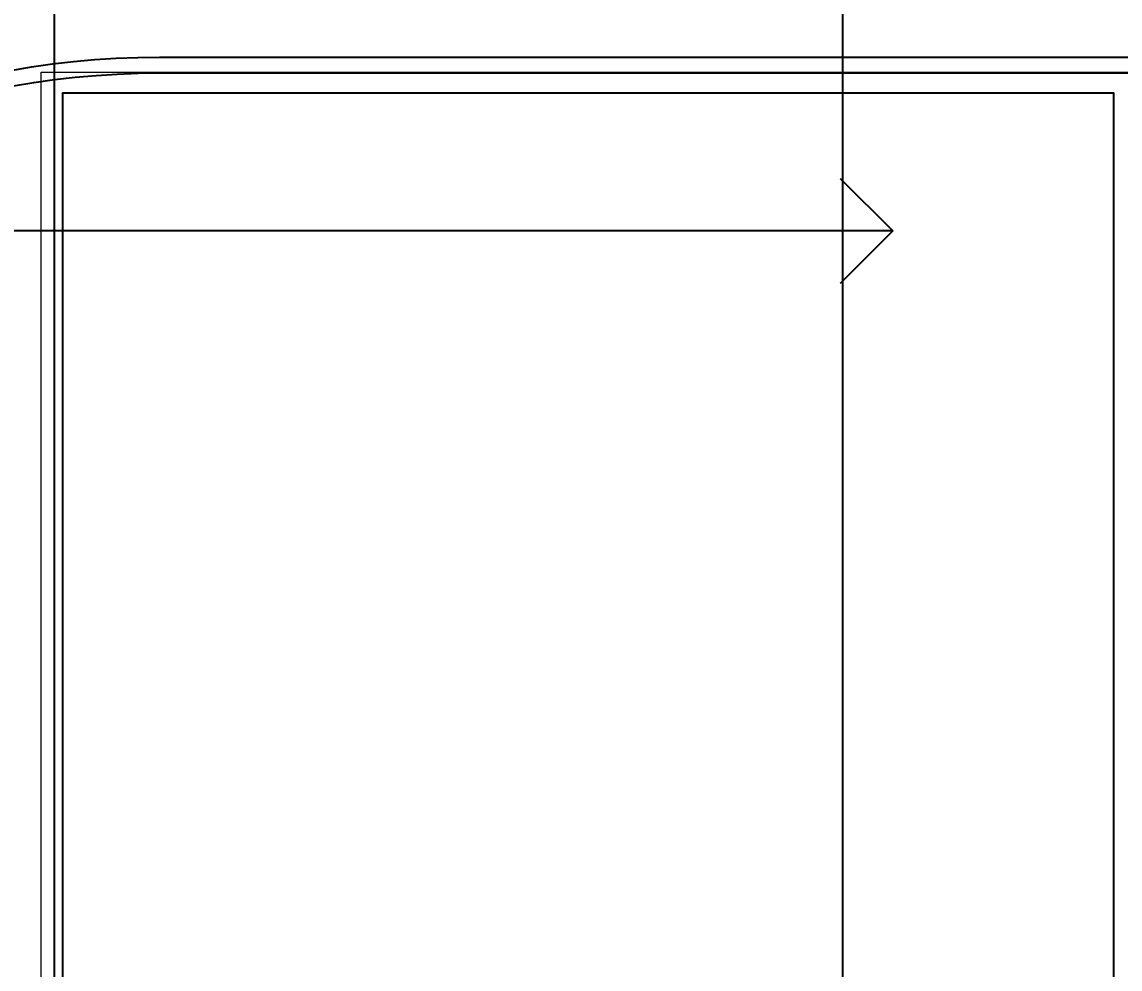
# Model space of a CAD drawing. Header units: inches. Extents: x 30871 to 1364211, y -265788 to 330728.
# Drawn here: x 175275 to 185719, y 244015 to 253021 of the extents above; entities that cross this region are included whole.
import ezdxf
from ezdxf import colors
from ezdxf.entities.mleader import LeaderData, LeaderLine
from ezdxf.math import Vec2, Vec3

# ---------------------------------------------------------------- set-up
doc = ezdxf.new("R2010")
doc.units = ezdxf.units.IN
doc.header["$MEASUREMENT"] = 0
doc.linetypes.add('CENTER', pattern=[2, 1.25, -0.25, 0.25, -0.25])
doc.layers.add('A-_ANOT----_T-', color=7, linetype='Continuous', lineweight=0)
doc.layers.add('A-_ANOTCOLMN_D-', color=3, linetype='Continuous', lineweight=0)
doc.layers.add('A-_ANOTGRID----_', color=8, linetype='CENTER')
doc.layers.add('A-HATCH', color=8, linetype='Continuous')
doc.layers.add('AREA-HID', color=7, linetype='Continuous', plot=False)
doc.styles.add('Simplex_0', font='simplex.shx', dxfattribs={"width": 0.8})

# ---------------------------------------------------------------- blocks, each defined once
blk = doc.blocks.new('_Open90')
at = {"color": 0, "linetype": 'ByBlock', "lineweight": -2}
for p, q in [((-0.5, 0.5), (0, 0)), ((0, 0), (-1, 0)), ((0, 0), (-0.5, -0.5))]:
    blk.add_line(p, q, dxfattribs=at)

msp = doc.modelspace()

# ---------------------------------------------------------------- linework, layer by layer
at = {"layer": 'A-_ANOTCOLMN_D-', "elevation": 0}
msp.add_lwpolyline([(175458.575, 237943.928), (175458.575, 252543.928), (185858.575, 252543.928), (185858.575, 242143.928), (179858.575, 242143.928), (179858.575, 237943.928), (175458.575, 237943.928)], dxfattribs=at)
msp.add_lwpolyline([(175658.575, 242343.928), (175658.575, 252343.928), (185658.575, 252343.928), (185658.575, 242343.928)], close=True, dxfattribs=at)
at = {"layer": 'A-_ANOTGRID----_'}
msp.add_line((183083.575, 87001.161), (183083.575, 283109.256), dxfattribs=at)
msp.add_lwpolyline([(175583.575, 87001.161), (175583.575, 280209.593)], dxfattribs=at)
at = {"layer": 'A-HATCH', "color": 9, "elevation": 0}
for points in [[(189018.295, 108636.231), (173037.275, 108636.231, -0.414213562), (171037.275, 110636.231), (171037.275, 111238.52), (168943.19, 124677.852, -0.460247191), (170919.344, 126985.772), (173583.575, 126985.772), (173589.472, 160998.349, -0.265085326), (175061.77, 163580.233, 0.265085326), (176534.068, 166162.117), (176534.068, 171113.346, 0.265085326), (175061.77, 173695.23, -0.265085326), (173589.472, 176277.114), (173583.575, 243622.003), (168583.575, 243622.003), (168583.575, 244686.246, -0.414213562), (176583.575, 252686.246), (188083.575, 252686.246), (188083.575, 235186.246)], [(173734.318, 235136.246), (173733.562, 243772.003), (168733.575, 243772.003), (168733.575, 244686.246, -0.414213562), (176583.575, 252536.246), (187933.575, 252536.246), (187933.575, 235186.246)]]:
    msp.add_lwpolyline(points, format="xyb", dxfattribs=at)
at = {"layer": 'AREA-HID', "elevation": 0}
msp.add_lwpolyline([(175658.575, 242343.928), (185658.575, 242343.928), (185658.575, 252343.928), (175658.575, 252343.928)], close=True, dxfattribs=at)

# ---------------------------------------------------------------- leaders
at = {"layer": 'A-_ANOT----_T-'}
ml = msp.add_multileader_mtext('Standard', dxfattribs=at)
ml.set_content('', color=256, style='Simplex_0')
ml.set_leader_properties(color=256)
ml.set_arrow_properties(name='OPEN90')
ml.build(insert=Vec2(0, 0))
ml.multileader.update_dxf_attribs({"has_dogleg": 0, "dogleg_length": 100, "arrow_head_size": 1000})
ctx = ml.context
ctx.base_point, ctx.char_height, ctx.arrow_head_size, ctx.landing_gap_size, ctx.plane_origin = Vec3(166817.541, 251033.964), 1000, 1000, 500, Vec3(177785.434, 251033.964)
ctx.text_align_type = 2
notes = []
notes.append((ctx, [(0, (1, 1, 0), (167917.541, 251033.964), (-1, 0), 100, [(0, [(183556.958, 251033.964), (171937.088, 251033.964)], 0, [])])]))
ctx.mtext.insert, ctx.mtext.alignment, ctx.mtext.flow_direction = Vec3(167317.541, 251533.964), 3, 5
for ctx, leaders in notes:
    for number, flags, end, landing, length, lines in leaders:
        leader = LeaderData()
        leader.index, (leader.has_last_leader_line, leader.has_dogleg_vector, leader.attachment_direction) = number, flags
        leader.last_leader_point, leader.dogleg_vector, leader.dogleg_length = Vec3(end), Vec3(landing), length
        for number, points, colour, breaks in lines:
            line = LeaderLine()
            line.index, line.vertices, line.color, line.breaks = number, Vec3.list(points), colors.encode_raw_color(colour), breaks
            leader.lines.append(line)
        ctx.leaders.append(leader)

doc.saveas('drawing.dxf')
